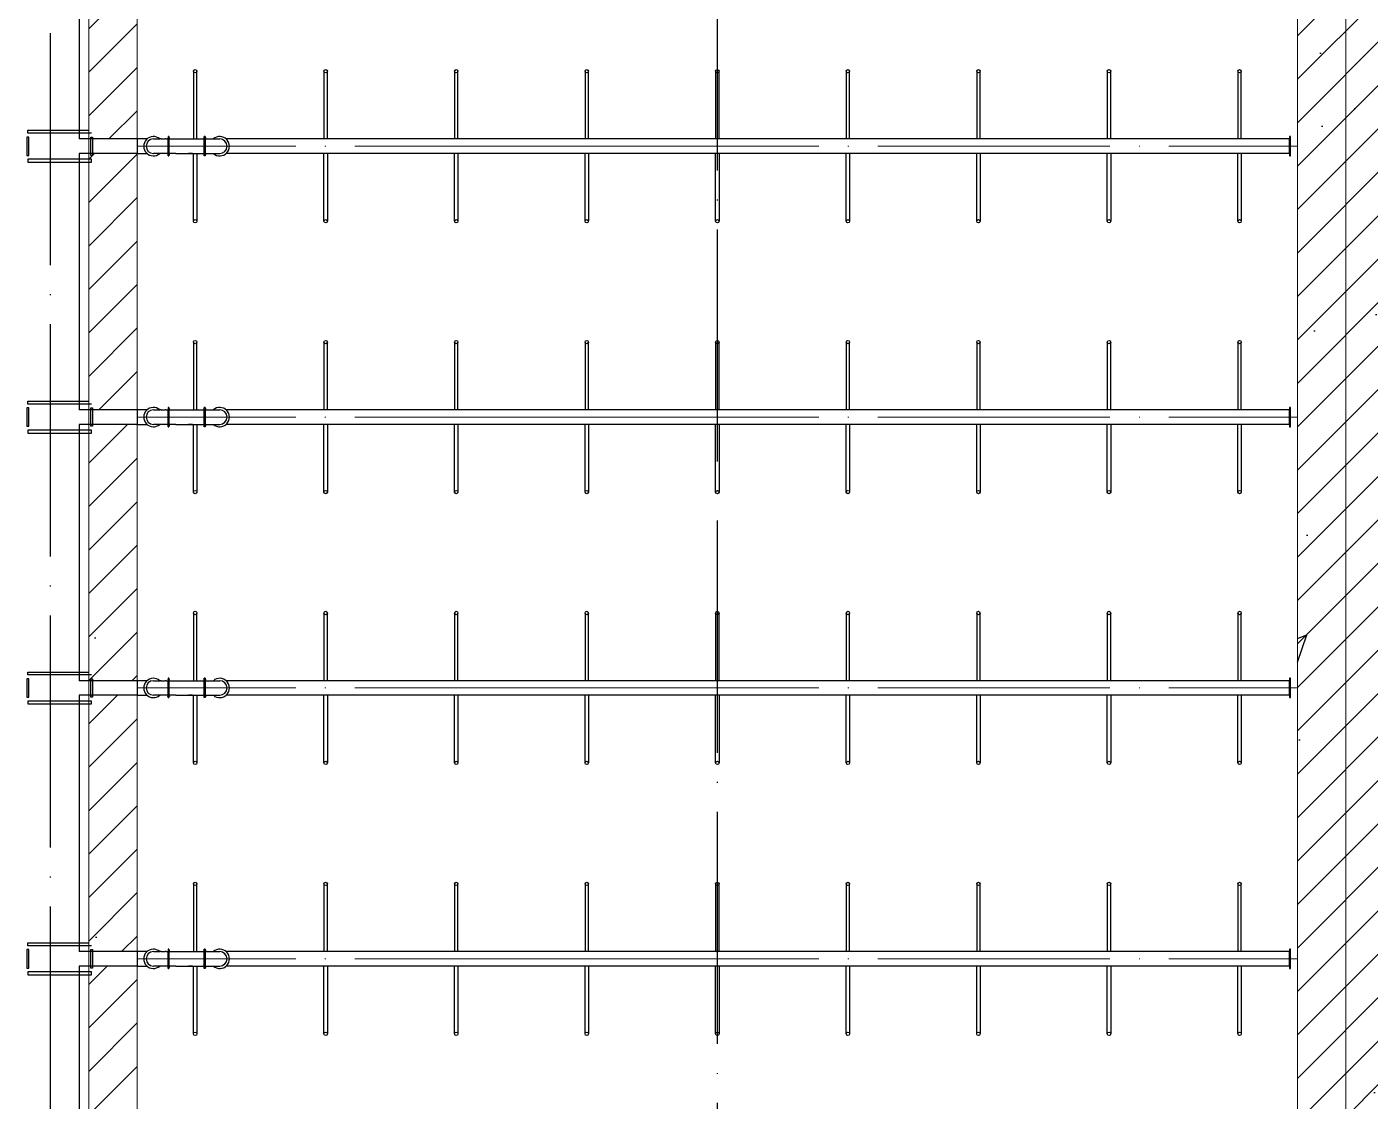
# Model space of a CAD drawing. Header units: millimetres. Extents: x 279 to 2876, y -494 to 1800.
# Drawn here: x 841.7 to 980.6, y 894.5 to 1005.5 of the extents above; entities that cross this region are included whole.
import ezdxf

# ---------------------------------------------------------------- set-up
doc = ezdxf.new("R2010")
doc.units = ezdxf.units.MM
doc.linetypes.add('ACAD_ISO04W100', pattern=[30, 24, -3, 0, -3])
doc.layers.add('图层1', color=1, linetype='Continuous', lineweight=25, plot=False)
doc.layers.add('图层2', color=5, linetype='Continuous', lineweight=25, plot=False)
doc.layers.add('图层3', color=2, linetype='Continuous')

msp = doc.modelspace()

# ---------------------------------------------------------------- hatches: boundary and pattern name
at = {"layer": '图层3'}
h = msp.add_hatch(dxfattribs=at)
h.set_pattern_fill('ANSI31', color=256, style=0)
h.paths.add_polyline_path([(911.64464, 840.16504), (865.14464, 840.16504), (865.14464, 835.16504), (911.64464, 835.16504)])
h.paths.add_polyline_path([(961.14464, 840.16504), (914.64464, 840.16504), (914.64464, 835.16504), (961.14464, 835.16504)])
h.paths.add_polyline_path([(861.14464, 840.16504), (853.14464, 840.16504), (853.14464, 850.16504), (853.14464, 852.41504), (848.14464, 852.41504), (848.14464, 845.16504), (848.14464, 840.16504), (848.14464, 835.16504), (861.14464, 835.16504)])
h.paths.add_polyline_path([(853.14464, 880.41504), (848.14464, 880.41504), (848.14464, 853.91504), (853.14464, 853.91504)])
h.paths.add_polyline_path([(853.14464, 1085.16504), (853.14464, 1090.16504), (866.84016, 1090.16504), (871.84253, 1095.16504), (848.14464, 1095.16504), (848.14464, 1077.91504), (853.14464, 1077.91504), (853.14464, 1080.16504)])
h.paths.add_polyline_path([(882.72442, 1095.16504), (871.84253, 1095.16504), (866.84016, 1090.16504), (877.72204, 1090.16504)])
h.paths.add_polyline_path([(911.64464, 1095.16504), (882.72442, 1095.16504), (877.72204, 1090.16504), (911.64464, 1090.16504)])
h.paths.add_polyline_path([(853.14464, 1076.41504), (848.14464, 1076.41504), (848.14464, 1049.91504), (853.14464, 1049.91504)])
h.paths.add_polyline_path([(853.14464, 1048.41504), (848.14464, 1048.41504), (848.14464, 1021.91504), (853.14464, 1021.91504)])
h.paths.add_polyline_path([(853.14464, 1020.41504), (848.14464, 1020.41504), (848.14464, 993.91504), (853.14464, 993.91504)])
h.paths.add_polyline_path([(853.14464, 992.41504), (848.14464, 992.41504), (848.14464, 965.91504), (853.14464, 965.91504)])
h.paths.add_polyline_path([(853.14464, 964.41504), (848.14464, 964.41504), (848.14464, 937.91504), (853.14464, 937.91504)])
h.paths.add_polyline_path([(853.14464, 936.41504), (848.14464, 936.41504), (848.14464, 909.91504), (853.14464, 909.91504)])
h.paths.add_polyline_path([(853.14464, 908.41504), (848.14464, 908.41504), (848.14464, 881.91504), (853.14464, 881.91504)])
h.paths.add_polyline_path([(978.14464, 1085.16504), (978.14464, 1090.16504), (978.14464, 1095.16504), (914.64464, 1095.16504), (914.64464, 1090.16504), (973.14464, 1090.16504), (973.14464, 1080.16504), (973.14464, 840.16504), (965.14464, 840.16504), (965.14464, 835.16504), (978.14464, 835.16504)])
h.paths.add_polyline_path([(1041.64464, 1095.16504), (978.14464, 1095.16504), (978.14464, 1090.16504), (978.14464, 1080.16504), (978.14464, 835.16504), (991.14464, 835.16504), (991.14464, 840.16504), (983.14464, 840.16504), (983.14464, 1080.16504), (983.14464, 1090.16504), (1041.64464, 1090.16504)])
h.paths.add_polyline_path([(1108.14464, 1095.16504), (1044.64464, 1095.16504), (1044.64464, 1090.16504), (1103.14464, 1090.16504), (1103.14464, 1085.16504), (1103.14464, 1080.16504), (1103.14464, 1077.91504), (1108.14464, 1077.91504)])
h.paths.add_polyline_path([(1108.14464, 1076.41504), (1103.14464, 1076.41504), (1103.14464, 1049.91504), (1108.14464, 1049.91504)])
h.paths.add_polyline_path([(1108.14464, 1048.41504), (1103.14464, 1048.41504), (1103.14464, 1021.91504), (1108.14464, 1021.91504)])
h.paths.add_polyline_path([(1108.14464, 1020.41504), (1103.14464, 1020.41504), (1103.14464, 993.91504), (1108.14464, 993.91504)])
h.paths.add_polyline_path([(1108.14464, 992.41504), (1103.14464, 992.41504), (1103.14464, 965.91504), (1108.14464, 965.91504)])
h.paths.add_polyline_path([(1108.14464, 964.41504), (1103.14464, 964.41504), (1103.14464, 937.91504), (1108.14464, 937.91504)])
h.paths.add_polyline_path([(1108.14464, 936.41504), (1103.14464, 936.41504), (1103.14464, 909.91504), (1108.14464, 909.91504)])
h.paths.add_polyline_path([(1108.14464, 908.41504), (1103.14464, 908.41504), (1103.14464, 881.91504), (1108.14464, 881.91504)])
h.paths.add_polyline_path([(1108.14464, 880.41504), (1103.14464, 880.41504), (1103.14464, 853.91504), (1108.14464, 853.91504)])
h.paths.add_polyline_path([(1108.14464, 850.16504), (1108.14464, 852.41504), (1103.14464, 852.41504), (1103.14464, 840.16504), (1095.14464, 840.16504), (1095.14464, 835.16504), (1108.14464, 835.16504), (1108.14464, 840.16504)])
h.paths.add_polyline_path([(1091.14464, 840.16504), (1044.64464, 840.16504), (1044.64464, 835.16504), (1091.14464, 835.16504)])
h.paths.add_polyline_path([(1041.64464, 840.16504), (995.14464, 840.16504), (995.14464, 835.16504), (1041.64464, 835.16504)])
h.paths.add_polyline_path([(1129.14472, 840.16504), (1121.14472, 840.16504), (1121.14472, 850.16504), (1121.14472, 852.41504), (1116.14472, 852.41504), (1116.14472, 845.16504), (1116.14472, 840.16504), (1116.14472, 835.16504), (1129.14472, 835.16504)])
h.paths.add_polyline_path([(1179.64472, 840.16504), (1133.14472, 840.16504), (1133.14472, 835.16504), (1179.64472, 835.16504)])
h.paths.add_polyline_path([(1229.14472, 840.16504), (1182.64472, 840.16504), (1182.64472, 835.16504), (1229.14472, 835.16504)])
h.paths.add_polyline_path([(1121.14472, 880.41504), (1116.14472, 880.41504), (1116.14472, 853.91504), (1121.14472, 853.91504)])
h.paths.add_polyline_path([(1121.14472, 908.41504), (1116.14472, 908.41504), (1116.14472, 881.91504), (1121.14472, 881.91504)])
h.paths.add_polyline_path([(1121.14472, 936.41504), (1116.14472, 936.41504), (1116.14472, 909.91504), (1121.14472, 909.91504)])
h.paths.add_polyline_path([(1121.14472, 964.41504), (1116.14472, 964.41504), (1116.14472, 937.91504), (1121.14472, 937.91504)])
h.paths.add_polyline_path([(1121.14472, 992.41504), (1116.14472, 992.41504), (1116.14472, 965.91504), (1121.14472, 965.91504)])
h.paths.add_polyline_path([(1121.14472, 1020.41504), (1116.14472, 1020.41504), (1116.14472, 993.91504), (1121.14472, 993.91504)])
h.paths.add_polyline_path([(1121.14472, 1048.41504), (1116.14472, 1048.41504), (1116.14472, 1021.91504), (1121.14472, 1021.91504)])
h.paths.add_polyline_path([(1121.14472, 1076.41504), (1116.14472, 1076.41504), (1116.14472, 1049.91504), (1121.14472, 1049.91504)])
h.paths.add_polyline_path([(1121.14472, 1090.16504), (1179.64472, 1090.16504), (1179.64472, 1095.16504), (1116.14472, 1095.16504), (1116.14472, 1077.91504), (1121.14472, 1077.91504), (1121.14472, 1080.16504), (1121.14472, 1085.16504)])
h.paths.add_polyline_path([(1246.14472, 1095.16504), (1182.64472, 1095.16504), (1182.64472, 1090.16504), (1241.14472, 1090.16504), (1241.14472, 1080.16504), (1241.14472, 840.16504), (1233.14472, 840.16504), (1233.14472, 835.16504), (1246.14472, 835.16504), (1246.14472, 1085.16504), (1246.14472, 1090.16504)])
h = msp.add_hatch(dxfattribs=at)
h.set_pattern_fill('AR-CONC', color=256, scale=0.25, style=0)
h.paths.add_polyline_path([(853.14464, 1076.41504), (848.14464, 1076.41504), (848.14464, 1049.91504), (853.14464, 1049.91504)])
h.paths.add_polyline_path([(853.14464, 1090.16504), (866.84016, 1090.16504), (871.84253, 1095.16504), (848.14464, 1095.16504), (848.14464, 1077.91504), (853.14464, 1077.91504), (853.14464, 1080.16504), (853.14464, 1085.16504)])
h.paths.add_polyline_path([(911.64464, 1095.16504), (882.72442, 1095.16504), (877.72204, 1090.16504), (911.64464, 1090.16504)])
h.paths.add_polyline_path([(882.72442, 1095.16504), (871.84253, 1095.16504), (866.84016, 1090.16504), (877.72204, 1090.16504)])
h.paths.add_polyline_path([(978.14464, 1095.16504), (914.64464, 1095.16504), (914.64464, 1090.16504), (973.14464, 1090.16504), (973.14464, 1080.16504), (973.14464, 840.16504), (965.14464, 840.16504), (965.14464, 835.16504), (978.14464, 835.16504), (978.14464, 1085.16504), (978.14464, 1090.16504)])
h.paths.add_polyline_path([(961.14464, 840.16504), (914.64464, 840.16504), (914.64464, 835.16504), (961.14464, 835.16504)])
h.paths.add_polyline_path([(911.64464, 840.16504), (865.14464, 840.16504), (865.14464, 835.16504), (911.64464, 835.16504)])
h.paths.add_polyline_path([(853.14464, 850.16504), (853.14464, 852.41504), (848.14464, 852.41504), (848.14464, 845.16504), (848.14464, 840.16504), (848.14464, 835.16504), (861.14464, 835.16504), (861.14464, 840.16504), (853.14464, 840.16504)])
h.paths.add_polyline_path([(853.14464, 880.41504), (848.14464, 880.41504), (848.14464, 853.91504), (853.14464, 853.91504)])
h.paths.add_polyline_path([(853.14464, 908.41504), (848.14464, 908.41504), (848.14464, 881.91504), (853.14464, 881.91504)])
h.paths.add_polyline_path([(853.14464, 936.41504), (848.14464, 936.41504), (848.14464, 909.91504), (853.14464, 909.91504)])
h.paths.add_polyline_path([(853.14464, 964.41504), (848.14464, 964.41504), (848.14464, 937.91504), (853.14464, 937.91504)])
h.paths.add_polyline_path([(853.14464, 992.41504), (848.14464, 992.41504), (848.14464, 965.91504), (853.14464, 965.91504)])
h.paths.add_polyline_path([(853.14464, 1020.41504), (848.14464, 1020.41504), (848.14464, 993.91504), (853.14464, 993.91504)])
h.paths.add_polyline_path([(853.14464, 1048.41504), (848.14464, 1048.41504), (848.14464, 1021.91504), (853.14464, 1021.91504)])
h.paths.add_polyline_path([(983.14464, 1080.16504), (983.14464, 1090.16504), (1041.64464, 1090.16504), (1041.64464, 1095.16504), (978.14464, 1095.16504), (978.14464, 1090.16504), (978.14464, 1080.16504), (978.14464, 835.16504), (991.14464, 835.16504), (991.14464, 840.16504), (983.14464, 840.16504)])
h.paths.add_polyline_path([(1108.14464, 1095.16504), (1044.64464, 1095.16504), (1044.64464, 1090.16504), (1103.14464, 1090.16504), (1103.14464, 1085.16504), (1103.14464, 1080.16504), (1103.14464, 1077.91504), (1108.14464, 1077.91504)])
h.paths.add_polyline_path([(1108.14464, 1076.41504), (1103.14464, 1076.41504), (1103.14464, 1049.91504), (1108.14464, 1049.91504)])
h.paths.add_polyline_path([(1108.14464, 1048.41504), (1103.14464, 1048.41504), (1103.14464, 1021.91504), (1108.14464, 1021.91504)])
h.paths.add_polyline_path([(1108.14464, 1020.41504), (1103.14464, 1020.41504), (1103.14464, 993.91504), (1108.14464, 993.91504)])
h.paths.add_polyline_path([(1121.14472, 1020.41504), (1116.14472, 1020.41504), (1116.14472, 993.91504), (1121.14472, 993.91504)])
h.paths.add_polyline_path([(1121.14472, 1048.41504), (1116.14472, 1048.41504), (1116.14472, 1021.91504), (1121.14472, 1021.91504)])
h.paths.add_polyline_path([(1121.14472, 1076.41504), (1116.14472, 1076.41504), (1116.14472, 1049.91504), (1121.14472, 1049.91504)])
h.paths.add_polyline_path([(1121.14472, 1090.16504), (1179.64472, 1090.16504), (1179.64472, 1095.16504), (1116.14472, 1095.16504), (1116.14472, 1077.91504), (1121.14472, 1077.91504), (1121.14472, 1080.16504), (1121.14472, 1085.16504)])
h.paths.add_polyline_path([(1108.14464, 992.41504), (1103.14464, 992.41504), (1103.14464, 965.91504), (1108.14464, 965.91504)])
h.paths.add_polyline_path([(1121.14472, 992.41504), (1116.14472, 992.41504), (1116.14472, 965.91504), (1121.14472, 965.91504)])
h.paths.add_polyline_path([(1121.14472, 964.41504), (1116.14472, 964.41504), (1116.14472, 937.91504), (1121.14472, 937.91504)])
h.paths.add_polyline_path([(1108.14464, 964.41504), (1103.14464, 964.41504), (1103.14464, 937.91504), (1108.14464, 937.91504)])
h.paths.add_polyline_path([(1108.14464, 936.41504), (1103.14464, 936.41504), (1103.14464, 909.91504), (1108.14464, 909.91504)])
h.paths.add_polyline_path([(1121.14472, 936.41504), (1116.14472, 936.41504), (1116.14472, 909.91504), (1121.14472, 909.91504)])
h.paths.add_polyline_path([(1121.14472, 908.41504), (1116.14472, 908.41504), (1116.14472, 881.91504), (1121.14472, 881.91504)])
h.paths.add_polyline_path([(1108.14464, 908.41504), (1103.14464, 908.41504), (1103.14464, 881.91504), (1108.14464, 881.91504)])
h.paths.add_polyline_path([(1108.14464, 880.41504), (1103.14464, 880.41504), (1103.14464, 853.91504), (1108.14464, 853.91504)])
h.paths.add_polyline_path([(1121.14472, 880.41504), (1116.14472, 880.41504), (1116.14472, 853.91504), (1121.14472, 853.91504)])
h.paths.add_polyline_path([(1091.14464, 840.16504), (1044.64464, 840.16504), (1044.64464, 835.16504), (1091.14464, 835.16504)])
h.paths.add_polyline_path([(1108.14464, 840.16504), (1108.14464, 850.16504), (1108.14464, 852.41504), (1103.14464, 852.41504), (1103.14464, 840.16504), (1095.14464, 840.16504), (1095.14464, 835.16504), (1108.14464, 835.16504)])
h.paths.add_polyline_path([(1129.14472, 840.16504), (1121.14472, 840.16504), (1121.14472, 850.16504), (1121.14472, 852.41504), (1116.14472, 852.41504), (1116.14472, 845.16504), (1116.14472, 840.16504), (1116.14472, 835.16504), (1129.14472, 835.16504)])
h.paths.add_polyline_path([(1179.64472, 840.16504), (1133.14472, 840.16504), (1133.14472, 835.16504), (1179.64472, 835.16504)])
h.paths.add_polyline_path([(1041.64464, 840.16504), (995.14464, 840.16504), (995.14464, 835.16504), (1041.64464, 835.16504)])
h.paths.add_polyline_path([(1229.14472, 840.16504), (1182.64472, 840.16504), (1182.64472, 835.16504), (1229.14472, 835.16504)])
h.paths.add_polyline_path([(1246.14472, 1085.16504), (1246.14472, 1090.16504), (1246.14472, 1095.16504), (1182.64472, 1095.16504), (1182.64472, 1090.16504), (1241.14472, 1090.16504), (1241.14472, 1080.16504), (1241.14472, 840.16504), (1233.14472, 840.16504), (1233.14472, 835.16504), (1246.14472, 835.16504)])

# ---------------------------------------------------------------- linework, layer by layer
at = {"linetype": 'ACAD_ISO04W100'}
for p, q in [((844.1446, 1095.16504), (844.1446, 822.16504)), ((844.1446, 1095.16504), (844.1446, 822.16504)), ((913.14464, 840.16504), (913.14464, 1090.16504))]:
    msp.add_line(p, q, dxfattribs=at)
at = {"lineweight": 0}
for p, q in [((848.14464, 845.16504), (848.14464, 1095.16504)), ((848.14464, 845.16504), (848.14464, 1095.16504)), ((978.14464, 835.16504), (978.14464, 1085.16504)), ((978.14464, 835.16504), (978.14464, 1085.16504)), ((853.14464, 840.16504), (853.14464, 1080.16504)), ((973.14464, 1080.16504), (973.14464, 840.16504))]:
    msp.add_line(p, q, dxfattribs=at)
at = {"linetype": 'ACAD_ISO04W100', "lineweight": 0}
for p, q in [((899.64464, 993.16504), (853.14464, 993.16504)), ((899.64464, 993.16504), (973.14464, 993.16504)), ((899.64464, 965.16504), (853.14464, 965.16504)), ((899.64464, 965.16504), (973.14464, 965.16504)), ((899.64464, 937.16504), (853.14464, 937.16504)), ((899.64464, 937.16504), (973.14464, 937.16504)), ((899.64464, 909.16504), (853.14464, 909.16504)), ((899.64464, 909.16504), (973.14464, 909.16504))]:
    msp.add_line(p, q, dxfattribs=at)
at = {"layer": '图层1'}
for p, q in [((853.14464, 993.91504), (853.14464, 992.41504)), ((854.14464, 993.91504), (853.14464, 993.91504)), ((854.17303, 993.91504), (854.14464, 993.91504)), ((854.83446, 993.91504), (855.54464, 993.91504)), ((855.64464, 993.91504), (855.54464, 993.91504)), ((855.64464, 993.91504), (856.04464, 993.91504)), ((856.14464, 993.91504), (856.04464, 993.91504)), ((856.14464, 993.91504), (856.74464, 993.91504)), ((856.33953, 994.03504), (856.31953, 994.03504)), ((856.31953, 994.03504), (856.31953, 994.01504)), ((856.31953, 994.01504), (856.33953, 994.01504)), ((856.43953, 994.16504), (856.33953, 994.16504)), ((856.33953, 994.16504), (856.33953, 993.91504)), ((856.33953, 994.16504), (856.33953, 992.16364)), ((856.43953, 994.16504), (856.33953, 994.16504)), ((856.33953, 992.41504), (856.33953, 993.91504)), ((856.43953, 993.91504), (856.43953, 994.16504)), ((856.43953, 994.16504), (856.43953, 992.16364)), ((856.45453, 994.03504), (856.43953, 994.03504)), ((856.43953, 994.01504), (856.45453, 994.01504)), ((856.43953, 994.01504), (856.43953, 993.91504)), ((856.43953, 992.16504), (856.43953, 993.91504)), ((856.46453, 994.05504), (856.45453, 994.05504)), ((856.45453, 994.05504), (856.45453, 994.03504)), ((856.45453, 994.01504), (856.45453, 994.03504)), ((856.45453, 993.99504), (856.45453, 994.01504)), ((856.46453, 993.99504), (856.45453, 993.99504)), ((856.46453, 994.03504), (856.46453, 994.05504)), ((856.48953, 994.03504), (856.46453, 994.03504)), ((856.46453, 994.03504), (856.46453, 994.01504)), ((856.46453, 994.01504), (856.48953, 994.01504)), ((856.46453, 994.01504), (856.46453, 993.99504)), ((856.48953, 994.01504), (856.48953, 994.03504)), ((856.74464, 993.91504), (857.14464, 993.91504)), ((857.14464, 993.91504), (861.69188, 993.91504)), ((860.08497, 994.03504), (860.06497, 994.03504)), ((860.06497, 994.03504), (860.06497, 994.01504)), ((860.06497, 994.01504), (860.08497, 994.01504)), ((860.08497, 994.01504), (860.08497, 994.16504)), ((860.08497, 994.16504), (860.18497, 994.16504)), ((860.08497, 994.16504), (860.08497, 992.16364)), ((860.18497, 994.16504), (860.08497, 994.16504)), ((860.08497, 993.91504), (860.08497, 994.01504)), ((860.08497, 992.16504), (860.08497, 993.91504)), ((860.18497, 994.16504), (860.18497, 992.45633)), ((860.18497, 994.16504), (860.18497, 992.16364)), ((860.19997, 994.03504), (860.18497, 994.03504)), ((860.18497, 994.01504), (860.19997, 994.01504)), ((860.18497, 994.01504), (860.18497, 993.91504)), ((860.20997, 994.05504), (860.19997, 994.05504)), ((860.19997, 994.05504), (860.19997, 994.03504)), ((860.19997, 994.01504), (860.19997, 994.03504)), ((860.19997, 993.99504), (860.19997, 994.01504)), ((860.20997, 993.99504), (860.19997, 993.99504)), ((860.20997, 994.03504), (860.20997, 994.05504)), ((860.23497, 994.03504), (860.20997, 994.03504)), ((860.20997, 994.03504), (860.20997, 994.01504)), ((860.20997, 994.01504), (860.23497, 994.01504)), ((860.20997, 994.01504), (860.20997, 993.99504)), ((860.23497, 994.01504), (860.23497, 994.03504)), ((853.14464, 992.41504), (854.14464, 992.41504)), ((854.14464, 992.41504), (854.17303, 992.41504)), ((855.54464, 992.41504), (854.84464, 992.41504)), ((855.64464, 992.41504), (855.54464, 992.41504)), ((856.04464, 992.41504), (855.64464, 992.41504)), ((856.14464, 992.41504), (856.04464, 992.41504)), ((856.74464, 992.41504), (856.14464, 992.41504)), ((856.31953, 992.29364), (856.31953, 992.31364)), ((856.31953, 992.31364), (856.33953, 992.31364)), ((856.33953, 992.29364), (856.31953, 992.29364)), ((856.33953, 992.41504), (856.33953, 992.16504)), ((856.33953, 992.16504), (856.33953, 992.41504)), ((856.33953, 992.16504), (856.43953, 992.16504)), ((856.43953, 992.16504), (856.33953, 992.16504)), ((856.43953, 992.16364), (856.33953, 992.16364)), ((856.43953, 992.41504), (856.43953, 992.16504)), ((856.43953, 992.31364), (856.45453, 992.31364)), ((856.45453, 992.29364), (856.43953, 992.29364)), ((856.46453, 992.33364), (856.45453, 992.33364)), ((856.45453, 992.33364), (856.45453, 992.31364)), ((856.45453, 992.31364), (856.45453, 992.29364)), ((856.45453, 992.27364), (856.45453, 992.29364)), ((856.46453, 992.27364), (856.45453, 992.27364)), ((856.46453, 992.31364), (856.46453, 992.33364)), ((856.46453, 992.31364), (856.48953, 992.31364)), ((856.46453, 992.29364), (856.46453, 992.31364)), ((856.48953, 992.29364), (856.46453, 992.29364)), ((856.46453, 992.29364), (856.46453, 992.27364)), ((856.48953, 992.31364), (856.48953, 992.29364)), ((857.14464, 992.41504), (856.74464, 992.41504)), ((857.14464, 992.41504), (861.69188, 992.41504)), ((860.06497, 992.29364), (860.06497, 992.31364)), ((860.06497, 992.31364), (860.08497, 992.31364)), ((860.08497, 992.29364), (860.06497, 992.29364)), ((860.18497, 992.16504), (860.08497, 992.16504)), ((860.18497, 992.16364), (860.08497, 992.16364)), ((860.18497, 992.45633), (860.18497, 992.41504)), ((860.18497, 992.41504), (860.18497, 992.16504)), ((860.18497, 992.31364), (860.19997, 992.31364)), ((860.19997, 992.29364), (860.18497, 992.29364)), ((860.20997, 992.33364), (860.19997, 992.33364)), ((860.19997, 992.33364), (860.19997, 992.31364)), ((860.19997, 992.31364), (860.19997, 992.29364)), ((860.19997, 992.27364), (860.19997, 992.29364)), ((860.20997, 992.27364), (860.19997, 992.27364)), ((860.20997, 992.31364), (860.20997, 992.33364)), ((860.20997, 992.31364), (860.23497, 992.31364)), ((860.20997, 992.29364), (860.20997, 992.31364)), ((860.23497, 992.29364), (860.20997, 992.29364)), ((860.20997, 992.29364), (860.20997, 992.27364)), ((860.23497, 992.31364), (860.23497, 992.29364)), ((853.14464, 965.91504), (853.14464, 964.41504)), ((854.14464, 965.91504), (853.14464, 965.91504)), ((854.17303, 965.91504), (854.14464, 965.91504)), ((854.83446, 965.91504), (855.54464, 965.91504)), ((855.64464, 965.91504), (855.54464, 965.91504)), ((855.64464, 965.91504), (856.04464, 965.91504)), ((856.14464, 965.91504), (856.04464, 965.91504)), ((856.14464, 965.91504), (856.74464, 965.91504)), ((856.33953, 966.03504), (856.31953, 966.03504)), ((856.31953, 966.03504), (856.31953, 966.01504)), ((856.31953, 966.01504), (856.33953, 966.01504)), ((856.43953, 966.16504), (856.33953, 966.16504)), ((856.33953, 966.16504), (856.33953, 965.91504)), ((856.33953, 966.16504), (856.33953, 964.16364)), ((856.43953, 966.16504), (856.33953, 966.16504)), ((856.33953, 964.41504), (856.33953, 965.91504)), ((856.43953, 965.91504), (856.43953, 966.16504)), ((856.43953, 966.16504), (856.43953, 964.16364)), ((856.45453, 966.03504), (856.43953, 966.03504)), ((856.43953, 966.01504), (856.45453, 966.01504)), ((856.43953, 966.01504), (856.43953, 965.91504)), ((856.43953, 964.16504), (856.43953, 965.91504)), ((856.46453, 966.05504), (856.45453, 966.05504)), ((856.45453, 966.05504), (856.45453, 966.03504)), ((856.45453, 966.01504), (856.45453, 966.03504)), ((856.45453, 965.99504), (856.45453, 966.01504)), ((856.46453, 965.99504), (856.45453, 965.99504)), ((856.46453, 966.03504), (856.46453, 966.05504)), ((856.48953, 966.03504), (856.46453, 966.03504)), ((856.46453, 966.03504), (856.46453, 966.01504)), ((856.46453, 966.01504), (856.48953, 966.01504)), ((856.46453, 966.01504), (856.46453, 965.99504)), ((856.48953, 966.01504), (856.48953, 966.03504)), ((856.74464, 965.91504), (857.14464, 965.91504)), ((857.14464, 965.91504), (861.69188, 965.91504)), ((860.08497, 966.03504), (860.06497, 966.03504)), ((860.06497, 966.03504), (860.06497, 966.01504)), ((860.06497, 966.01504), (860.08497, 966.01504)), ((860.08497, 966.01504), (860.08497, 966.16504)), ((860.08497, 966.16504), (860.18497, 966.16504)), ((860.08497, 966.16504), (860.08497, 964.16364)), ((860.18497, 966.16504), (860.08497, 966.16504)), ((860.08497, 965.91504), (860.08497, 966.01504)), ((860.08497, 964.16504), (860.08497, 965.91504)), ((860.18497, 966.16504), (860.18497, 964.45633)), ((860.18497, 966.16504), (860.18497, 964.16364)), ((860.19997, 966.03504), (860.18497, 966.03504)), ((860.18497, 966.01504), (860.19997, 966.01504)), ((860.18497, 966.01504), (860.18497, 965.91504)), ((860.20997, 966.05504), (860.19997, 966.05504)), ((860.19997, 966.05504), (860.19997, 966.03504)), ((860.19997, 966.01504), (860.19997, 966.03504)), ((860.19997, 965.99504), (860.19997, 966.01504)), ((860.20997, 965.99504), (860.19997, 965.99504)), ((860.20997, 966.03504), (860.20997, 966.05504)), ((860.23497, 966.03504), (860.20997, 966.03504)), ((860.20997, 966.03504), (860.20997, 966.01504)), ((860.20997, 966.01504), (860.23497, 966.01504)), ((860.20997, 966.01504), (860.20997, 965.99504)), ((860.23497, 966.01504), (860.23497, 966.03504)), ((853.14464, 964.41504), (854.14464, 964.41504)), ((854.14464, 964.41504), (854.17303, 964.41504)), ((855.54464, 964.41504), (854.84464, 964.41504)), ((855.64464, 964.41504), (855.54464, 964.41504)), ((856.04464, 964.41504), (855.64464, 964.41504)), ((856.14464, 964.41504), (856.04464, 964.41504)), ((856.74464, 964.41504), (856.14464, 964.41504)), ((856.31953, 964.29364), (856.31953, 964.31364)), ((856.31953, 964.31364), (856.33953, 964.31364)), ((856.33953, 964.29364), (856.31953, 964.29364)), ((856.33953, 964.41504), (856.33953, 964.16504)), ((856.33953, 964.16504), (856.33953, 964.41504)), ((856.33953, 964.16504), (856.43953, 964.16504)), ((856.43953, 964.16504), (856.33953, 964.16504)), ((856.43953, 964.16364), (856.33953, 964.16364)), ((856.43953, 964.41504), (856.43953, 964.16504)), ((856.43953, 964.31364), (856.45453, 964.31364)), ((856.45453, 964.29364), (856.43953, 964.29364)), ((856.46453, 964.33364), (856.45453, 964.33364)), ((856.45453, 964.33364), (856.45453, 964.31364)), ((856.45453, 964.31364), (856.45453, 964.29364)), ((856.45453, 964.27364), (856.45453, 964.29364)), ((856.46453, 964.27364), (856.45453, 964.27364)), ((856.46453, 964.31364), (856.46453, 964.33364)), ((856.46453, 964.31364), (856.48953, 964.31364)), ((856.46453, 964.29364), (856.46453, 964.31364)), ((856.48953, 964.29364), (856.46453, 964.29364)), ((856.46453, 964.29364), (856.46453, 964.27364)), ((856.48953, 964.31364), (856.48953, 964.29364)), ((857.14464, 964.41504), (856.74464, 964.41504)), ((857.14464, 964.41504), (861.69188, 964.41504)), ((860.06497, 964.29364), (860.06497, 964.31364)), ((860.06497, 964.31364), (860.08497, 964.31364)), ((860.08497, 964.29364), (860.06497, 964.29364)), ((860.18497, 964.16504), (860.08497, 964.16504)), ((860.18497, 964.16364), (860.08497, 964.16364)), ((860.18497, 964.45633), (860.18497, 964.41504)), ((860.18497, 964.41504), (860.18497, 964.16504)), ((860.18497, 964.31364), (860.19997, 964.31364)), ((860.19997, 964.29364), (860.18497, 964.29364)), ((860.20997, 964.33364), (860.19997, 964.33364)), ((860.19997, 964.33364), (860.19997, 964.31364)), ((860.19997, 964.31364), (860.19997, 964.29364)), ((860.19997, 964.27364), (860.19997, 964.29364)), ((860.20997, 964.27364), (860.19997, 964.27364)), ((860.20997, 964.31364), (860.20997, 964.33364)), ((860.20997, 964.31364), (860.23497, 964.31364)), ((860.20997, 964.29364), (860.20997, 964.31364)), ((860.23497, 964.29364), (860.20997, 964.29364)), ((860.20997, 964.29364), (860.20997, 964.27364)), ((860.23497, 964.31364), (860.23497, 964.29364)), ((853.14464, 937.91504), (853.14464, 936.41504)), ((854.14464, 937.91504), (853.14464, 937.91504)), ((854.17303, 937.91504), (854.14464, 937.91504)), ((854.83446, 937.91504), (855.54464, 937.91504)), ((855.64464, 937.91504), (855.54464, 937.91504)), ((855.64464, 937.91504), (856.04464, 937.91504)), ((856.14464, 937.91504), (856.04464, 937.91504)), ((856.14464, 937.91504), (856.74464, 937.91504)), ((856.33953, 938.03504), (856.31953, 938.03504)), ((856.31953, 938.03504), (856.31953, 938.01504)), ((856.31953, 938.01504), (856.33953, 938.01504)), ((856.43953, 938.16504), (856.33953, 938.16504)), ((856.33953, 938.16504), (856.33953, 937.91504)), ((856.33953, 938.16504), (856.33953, 936.16364)), ((856.43953, 938.16504), (856.33953, 938.16504)), ((856.33953, 936.41504), (856.33953, 937.91504)), ((856.43953, 937.91504), (856.43953, 938.16504)), ((856.43953, 938.16504), (856.43953, 936.16364)), ((856.45453, 938.03504), (856.43953, 938.03504)), ((856.43953, 938.01504), (856.45453, 938.01504)), ((856.43953, 938.01504), (856.43953, 937.91504)), ((856.43953, 936.16504), (856.43953, 937.91504)), ((856.46453, 938.05504), (856.45453, 938.05504)), ((856.45453, 938.05504), (856.45453, 938.03504)), ((856.45453, 938.01504), (856.45453, 938.03504)), ((856.45453, 937.99504), (856.45453, 938.01504)), ((856.46453, 937.99504), (856.45453, 937.99504)), ((856.46453, 938.03504), (856.46453, 938.05504)), ((856.48953, 938.03504), (856.46453, 938.03504)), ((856.46453, 938.03504), (856.46453, 938.01504)), ((856.46453, 938.01504), (856.48953, 938.01504)), ((856.46453, 938.01504), (856.46453, 937.99504)), ((856.48953, 938.01504), (856.48953, 938.03504)), ((856.74464, 937.91504), (857.14464, 937.91504)), ((857.14464, 937.91504), (861.69188, 937.91504)), ((860.08497, 938.03504), (860.06497, 938.03504)), ((860.06497, 938.03504), (860.06497, 938.01504)), ((860.06497, 938.01504), (860.08497, 938.01504)), ((860.08497, 938.01504), (860.08497, 938.16504)), ((860.08497, 938.16504), (860.18497, 938.16504)), ((860.08497, 938.16504), (860.08497, 936.16364)), ((860.18497, 938.16504), (860.08497, 938.16504)), ((860.08497, 937.91504), (860.08497, 938.01504)), ((860.08497, 936.16504), (860.08497, 937.91504)), ((860.18497, 938.16504), (860.18497, 936.45633)), ((860.18497, 938.16504), (860.18497, 936.16364)), ((860.19997, 938.03504), (860.18497, 938.03504)), ((860.18497, 938.01504), (860.19997, 938.01504)), ((860.18497, 938.01504), (860.18497, 937.91504)), ((860.20997, 938.05504), (860.19997, 938.05504)), ((860.19997, 938.05504), (860.19997, 938.03504)), ((860.19997, 938.01504), (860.19997, 938.03504)), ((860.19997, 937.99504), (860.19997, 938.01504)), ((860.20997, 937.99504), (860.19997, 937.99504)), ((860.20997, 938.03504), (860.20997, 938.05504)), ((860.23497, 938.03504), (860.20997, 938.03504)), ((860.20997, 938.03504), (860.20997, 938.01504)), ((860.20997, 938.01504), (860.23497, 938.01504)), ((860.20997, 938.01504), (860.20997, 937.99504)), ((860.23497, 938.01504), (860.23497, 938.03504)), ((853.14464, 936.41504), (854.14464, 936.41504)), ((854.14464, 936.41504), (854.17303, 936.41504)), ((855.54464, 936.41504), (854.84464, 936.41504)), ((855.64464, 936.41504), (855.54464, 936.41504)), ((856.04464, 936.41504), (855.64464, 936.41504)), ((856.14464, 936.41504), (856.04464, 936.41504)), ((856.74464, 936.41504), (856.14464, 936.41504)), ((856.31953, 936.29364), (856.31953, 936.31364)), ((856.31953, 936.31364), (856.33953, 936.31364)), ((856.33953, 936.29364), (856.31953, 936.29364)), ((856.33953, 936.41504), (856.33953, 936.16504)), ((856.33953, 936.16504), (856.33953, 936.41504)), ((856.43953, 936.41504), (856.43953, 936.16504)), ((856.43953, 936.31364), (856.45453, 936.31364)), ((856.45453, 936.29364), (856.43953, 936.29364)), ((856.46453, 936.33364), (856.45453, 936.33364)), ((856.45453, 936.33364), (856.45453, 936.31364)), ((856.45453, 936.31364), (856.45453, 936.29364)), ((856.45453, 936.27364), (856.45453, 936.29364)), ((856.46453, 936.27364), (856.45453, 936.27364)), ((856.46453, 936.31364), (856.46453, 936.33364)), ((856.46453, 936.31364), (856.48953, 936.31364)), ((856.46453, 936.29364), (856.46453, 936.31364)), ((856.48953, 936.29364), (856.46453, 936.29364)), ((856.46453, 936.29364), (856.46453, 936.27364)), ((856.48953, 936.31364), (856.48953, 936.29364)), ((857.14464, 936.41504), (856.74464, 936.41504)), ((857.14464, 936.41504), (861.69188, 936.41504)), ((860.06497, 936.29364), (860.06497, 936.31364)), ((860.06497, 936.31364), (860.08497, 936.31364)), ((860.08497, 936.29364), (860.06497, 936.29364)), ((860.18497, 936.45633), (860.18497, 936.41504)), ((860.18497, 936.41504), (860.18497, 936.16504)), ((860.18497, 936.31364), (860.19997, 936.31364)), ((860.19997, 936.29364), (860.18497, 936.29364)), ((860.20997, 936.33364), (860.19997, 936.33364)), ((860.19997, 936.33364), (860.19997, 936.31364)), ((860.19997, 936.31364), (860.19997, 936.29364)), ((860.19997, 936.27364), (860.19997, 936.29364)), ((860.20997, 936.27364), (860.19997, 936.27364)), ((860.20997, 936.31364), (860.20997, 936.33364)), ((860.20997, 936.31364), (860.23497, 936.31364)), ((860.20997, 936.29364), (860.20997, 936.31364)), ((860.23497, 936.29364), (860.20997, 936.29364)), ((860.20997, 936.29364), (860.20997, 936.27364)), ((860.23497, 936.31364), (860.23497, 936.29364)), ((856.33953, 936.16504), (856.43953, 936.16504)), ((856.43953, 936.16504), (856.33953, 936.16504)), ((856.43953, 936.16364), (856.33953, 936.16364)), ((860.18497, 936.16504), (860.08497, 936.16504)), ((860.18497, 936.16364), (860.08497, 936.16364)), ((853.14464, 909.91504), (853.14464, 908.41504)), ((854.14464, 909.91504), (853.14464, 909.91504)), ((854.17303, 909.91504), (854.14464, 909.91504)), ((854.83446, 909.91504), (855.54464, 909.91504)), ((855.64464, 909.91504), (855.54464, 909.91504)), ((855.64464, 909.91504), (856.04464, 909.91504)), ((856.14464, 909.91504), (856.04464, 909.91504)), ((856.14464, 909.91504), (856.74464, 909.91504)), ((856.33953, 910.03504), (856.31953, 910.03504)), ((856.31953, 910.03504), (856.31953, 910.01504)), ((856.31953, 910.01504), (856.33953, 910.01504)), ((856.43953, 910.16504), (856.33953, 910.16504)), ((856.33953, 910.16504), (856.33953, 909.91504)), ((856.33953, 910.16504), (856.33953, 908.16364)), ((856.43953, 910.16504), (856.33953, 910.16504)), ((856.33953, 908.41504), (856.33953, 909.91504)), ((856.43953, 909.91504), (856.43953, 910.16504)), ((856.43953, 910.16504), (856.43953, 908.16364)), ((856.45453, 910.03504), (856.43953, 910.03504)), ((856.43953, 910.01504), (856.45453, 910.01504)), ((856.43953, 910.01504), (856.43953, 909.91504)), ((856.43953, 908.16504), (856.43953, 909.91504)), ((856.46453, 910.05504), (856.45453, 910.05504)), ((856.45453, 910.05504), (856.45453, 910.03504)), ((856.45453, 910.01504), (856.45453, 910.03504)), ((856.45453, 909.99504), (856.45453, 910.01504)), ((856.46453, 909.99504), (856.45453, 909.99504)), ((856.46453, 910.03504), (856.46453, 910.05504)), ((856.48953, 910.03504), (856.46453, 910.03504)), ((856.46453, 910.03504), (856.46453, 910.01504)), ((856.46453, 910.01504), (856.48953, 910.01504)), ((856.46453, 910.01504), (856.46453, 909.99504)), ((856.48953, 910.01504), (856.48953, 910.03504)), ((856.74464, 909.91504), (857.14464, 909.91504)), ((857.14464, 909.91504), (861.69188, 909.91504)), ((860.08497, 910.03504), (860.06497, 910.03504)), ((860.06497, 910.03504), (860.06497, 910.01504)), ((860.06497, 910.01504), (860.08497, 910.01504)), ((860.08497, 910.01504), (860.08497, 910.16504)), ((860.08497, 910.16504), (860.18497, 910.16504)), ((860.08497, 910.16504), (860.08497, 908.16364)), ((860.18497, 910.16504), (860.08497, 910.16504)), ((860.08497, 909.91504), (860.08497, 910.01504)), ((860.08497, 908.16504), (860.08497, 909.91504)), ((860.18497, 910.16504), (860.18497, 908.45633)), ((860.18497, 910.16504), (860.18497, 908.16364)), ((860.19997, 910.03504), (860.18497, 910.03504)), ((860.18497, 910.01504), (860.19997, 910.01504)), ((860.18497, 910.01504), (860.18497, 909.91504)), ((860.20997, 910.05504), (860.19997, 910.05504)), ((860.19997, 910.05504), (860.19997, 910.03504)), ((860.19997, 910.01504), (860.19997, 910.03504)), ((860.19997, 909.99504), (860.19997, 910.01504)), ((860.20997, 909.99504), (860.19997, 909.99504)), ((860.20997, 910.03504), (860.20997, 910.05504)), ((860.23497, 910.03504), (860.20997, 910.03504)), ((860.20997, 910.03504), (860.20997, 910.01504)), ((860.20997, 910.01504), (860.23497, 910.01504)), ((860.20997, 910.01504), (860.20997, 909.99504)), ((860.23497, 910.01504), (860.23497, 910.03504)), ((853.14464, 908.41504), (854.14464, 908.41504)), ((854.14464, 908.41504), (854.17303, 908.41504)), ((855.54464, 908.41504), (854.84464, 908.41504)), ((855.64464, 908.41504), (855.54464, 908.41504)), ((856.04464, 908.41504), (855.64464, 908.41504)), ((856.14464, 908.41504), (856.04464, 908.41504)), ((856.74464, 908.41504), (856.14464, 908.41504)), ((856.33953, 908.41504), (856.33953, 908.16504)), ((856.33953, 908.16504), (856.33953, 908.41504)), ((856.43953, 908.41504), (856.43953, 908.16504)), ((857.14464, 908.41504), (856.74464, 908.41504)), ((857.14464, 908.41504), (861.69188, 908.41504)), ((860.18497, 908.45633), (860.18497, 908.41504)), ((860.18497, 908.41504), (860.18497, 908.16504)), ((856.31953, 908.29364), (856.31953, 908.31364)), ((856.31953, 908.31364), (856.33953, 908.31364)), ((856.33953, 908.29364), (856.31953, 908.29364)), ((856.33953, 908.16504), (856.43953, 908.16504)), ((856.43953, 908.16504), (856.33953, 908.16504)), ((856.43953, 908.16364), (856.33953, 908.16364)), ((856.43953, 908.31364), (856.45453, 908.31364)), ((856.45453, 908.29364), (856.43953, 908.29364)), ((856.46453, 908.33364), (856.45453, 908.33364)), ((856.45453, 908.33364), (856.45453, 908.31364)), ((856.45453, 908.31364), (856.45453, 908.29364)), ((856.45453, 908.27364), (856.45453, 908.29364)), ((856.46453, 908.27364), (856.45453, 908.27364)), ((856.46453, 908.31364), (856.46453, 908.33364)), ((856.46453, 908.31364), (856.48953, 908.31364)), ((856.46453, 908.29364), (856.46453, 908.31364)), ((856.48953, 908.29364), (856.46453, 908.29364)), ((856.46453, 908.29364), (856.46453, 908.27364)), ((856.48953, 908.31364), (856.48953, 908.29364)), ((860.06497, 908.29364), (860.06497, 908.31364)), ((860.06497, 908.31364), (860.08497, 908.31364)), ((860.08497, 908.29364), (860.06497, 908.29364)), ((860.18497, 908.16504), (860.08497, 908.16504)), ((860.18497, 908.16364), (860.08497, 908.16364)), ((860.18497, 908.31364), (860.19997, 908.31364)), ((860.19997, 908.29364), (860.18497, 908.29364)), ((860.20997, 908.33364), (860.19997, 908.33364)), ((860.19997, 908.33364), (860.19997, 908.31364)), ((860.19997, 908.31364), (860.19997, 908.29364)), ((860.19997, 908.27364), (860.19997, 908.29364)), ((860.20997, 908.27364), (860.19997, 908.27364)), ((860.20997, 908.31364), (860.20997, 908.33364)), ((860.20997, 908.31364), (860.23497, 908.31364)), ((860.20997, 908.29364), (860.20997, 908.31364)), ((860.23497, 908.29364), (860.20997, 908.29364)), ((860.20997, 908.29364), (860.20997, 908.27364)), ((860.23497, 908.31364), (860.23497, 908.29364))]:
    msp.add_line(p, q, dxfattribs=at)
for centre, radius, start, end in [((854.83446, 993.16504), 1, 48.5903779, 311.4096221), ((854.83446, 993.16504), 0.75, 90, 270), ((861.69188, 993.16504), 1, 228.5903779, 131.4096221), ((861.69188, 993.16504), 0.75, 270, 90), ((854.83446, 965.16504), 1, 48.5903779, 311.4096221), ((854.83446, 965.16504), 0.75, 90, 270), ((861.69188, 965.16504), 1, 228.5903779, 131.4096221), ((861.69188, 965.16504), 0.75, 270, 90), ((854.83446, 937.16504), 1, 48.5903779, 311.4096221), ((854.83446, 937.16504), 0.75, 90, 270), ((861.69188, 937.16504), 1, 228.5903779, 131.4096221), ((861.69188, 937.16504), 0.75, 270, 90), ((854.83446, 909.16504), 1, 48.5903779, 311.4096221), ((854.83446, 909.16504), 0.75, 90, 270), ((861.69188, 909.16504), 1, 228.5903779, 131.4096221), ((861.69188, 909.16504), 0.75, 270, 90)]:
    msp.add_arc(centre, radius, start, end, dxfattribs=at)
at = {"layer": '图层2'}
for p, q in [((847.1446, 1020.41504), (847.1446, 993.91504)), ((847.1446, 1020.41504), (847.1446, 993.91504)), ((847.1446, 1020.41504), (847.1446, 993.91504)), ((847.1446, 1020.41504), (847.1446, 993.91504)), ((858.96964, 1000.91504), (858.96964, 993.91504)), ((859.31964, 993.91504), (859.31964, 1000.91504)), ((872.46964, 1000.91504), (872.46964, 993.91504)), ((872.81964, 993.91504), (872.81964, 1000.91504)), ((885.96964, 1000.91504), (885.96964, 993.91504)), ((886.31964, 993.91504), (886.31964, 1000.91504)), ((899.46964, 1000.91504), (899.46964, 993.91504)), ((899.81964, 993.91504), (899.81964, 1000.91504)), ((912.96964, 1000.91504), (912.96964, 993.91504)), ((913.31964, 993.91504), (913.31964, 1000.91504)), ((926.46964, 1000.91504), (926.46964, 993.91504)), ((926.81964, 993.91504), (926.81964, 1000.91504)), ((939.96964, 1000.91504), (939.96964, 993.91504)), ((940.31964, 993.91504), (940.31964, 1000.91504)), ((953.46964, 1000.91504), (953.46964, 993.91504)), ((953.81964, 993.91504), (953.81964, 1000.91504)), ((966.96964, 1000.91504), (966.96964, 993.91504)), ((967.31964, 993.91504), (967.31964, 1000.91504)), ((853.14464, 993.91504), (847.1446, 993.91504)), ((972.31964, 993.91504), (862.35332, 993.91504)), ((972.41964, 994.16504), (972.31964, 994.16504)), ((972.31964, 994.16504), (972.31964, 993.91504)), ((972.31964, 992.41504), (972.31964, 993.91504)), ((972.41964, 993.91504), (972.41964, 994.16504)), ((972.41964, 992.16504), (972.41964, 993.91504)), ((847.1446, 992.41504), (847.1446, 965.91504)), ((847.1446, 992.41504), (847.1446, 965.91504)), ((847.1446, 992.41504), (847.1446, 965.91504)), ((853.14464, 992.41504), (847.1446, 992.41504)), ((847.1446, 992.41504), (847.1446, 965.91504)), ((858.86964, 992.41504), (858.46964, 992.41504)), ((858.96964, 985.41504), (858.96964, 992.41504)), ((859.31964, 992.41504), (859.31964, 985.41504)), ((972.31964, 992.41504), (862.35332, 992.41504)), ((872.46964, 985.41504), (872.46964, 992.41504)), ((872.81964, 992.41504), (872.81964, 985.41504)), ((885.96964, 985.41504), (885.96964, 992.41504)), ((886.31964, 992.41504), (886.31964, 985.41504)), ((899.46964, 985.41504), (899.46964, 992.41504)), ((899.81964, 992.41504), (899.81964, 985.41504)), ((912.96964, 985.41504), (912.96964, 992.41504)), ((913.31964, 992.41504), (913.31964, 985.41504)), ((926.46964, 985.41504), (926.46964, 992.41504)), ((926.81964, 992.41504), (926.81964, 985.41504)), ((939.96964, 985.41504), (939.96964, 992.41504)), ((940.31964, 992.41504), (940.31964, 985.41504)), ((953.46964, 985.41504), (953.46964, 992.41504)), ((953.81964, 992.41504), (953.81964, 985.41504)), ((966.96964, 985.41504), (966.96964, 992.41504)), ((967.31964, 992.41504), (967.31964, 985.41504)), ((972.31964, 992.41504), (972.31964, 992.16504)), ((972.31964, 992.16504), (972.41964, 992.16504)), ((858.96964, 972.91504), (858.96964, 965.91504)), ((859.31964, 965.91504), (859.31964, 972.91504)), ((872.46964, 972.91504), (872.46964, 965.91504)), ((872.46964, 972.91504), (872.46964, 965.91504)), ((872.81964, 965.91504), (872.81964, 972.91504)), ((872.81964, 965.91504), (872.81964, 972.91504)), ((885.96964, 972.91504), (885.96964, 965.91504)), ((886.31964, 965.91504), (886.31964, 972.91504)), ((899.46964, 972.91504), (899.46964, 965.91504)), ((899.81964, 965.91504), (899.81964, 972.91504)), ((912.96964, 972.91504), (912.96964, 965.91504)), ((913.31964, 965.91504), (913.31964, 972.91504)), ((926.46964, 972.91504), (926.46964, 965.91504)), ((926.81964, 965.91504), (926.81964, 972.91504)), ((939.96964, 972.91504), (939.96964, 965.91504)), ((940.31964, 965.91504), (940.31964, 972.91504)), ((953.46964, 972.91504), (953.46964, 965.91504)), ((953.81964, 965.91504), (953.81964, 972.91504)), ((966.96964, 972.91504), (966.96964, 965.91504)), ((967.31964, 965.91504), (967.31964, 972.91504)), ((853.14464, 965.91504), (847.1446, 965.91504)), ((972.31964, 965.91504), (862.35332, 965.91504)), ((972.41964, 966.16504), (972.31964, 966.16504)), ((972.31964, 966.16504), (972.31964, 965.91504)), ((972.31964, 964.41504), (972.31964, 965.91504)), ((972.41964, 965.91504), (972.41964, 966.16504)), ((972.41964, 964.16504), (972.41964, 965.91504)), ((847.1446, 964.41504), (847.1446, 937.91504)), ((847.1446, 964.41504), (847.1446, 937.91504)), ((847.1446, 964.41504), (847.1446, 937.91504)), ((853.14464, 964.41504), (847.1446, 964.41504)), ((847.1446, 964.41504), (847.1446, 937.91504)), ((858.86964, 964.41504), (858.46964, 964.41504)), ((858.96964, 957.41504), (858.96964, 964.41504)), ((859.31964, 964.41504), (859.31964, 957.41504)), ((972.31964, 964.41504), (862.35332, 964.41504)), ((872.46964, 957.41504), (872.46964, 964.41504)), ((872.46964, 957.41504), (872.46964, 964.41504)), ((872.81964, 964.41504), (872.81964, 957.41504)), ((872.81964, 964.41504), (872.81964, 957.41504)), ((885.96964, 957.41504), (885.96964, 964.41504)), ((886.31964, 964.41504), (886.31964, 957.41504)), ((899.46964, 957.41504), (899.46964, 964.41504)), ((899.81964, 964.41504), (899.81964, 957.41504)), ((912.96964, 957.41504), (912.96964, 964.41504)), ((913.31964, 964.41504), (913.31964, 957.41504)), ((926.46964, 957.41504), (926.46964, 964.41504)), ((926.81964, 964.41504), (926.81964, 957.41504)), ((939.96964, 957.41504), (939.96964, 964.41504)), ((940.31964, 964.41504), (940.31964, 957.41504)), ((953.46964, 957.41504), (953.46964, 964.41504)), ((953.81964, 964.41504), (953.81964, 957.41504)), ((966.96964, 957.41504), (966.96964, 964.41504)), ((967.31964, 964.41504), (967.31964, 957.41504)), ((972.31964, 964.41504), (972.31964, 964.16504)), ((972.31964, 964.16504), (972.41964, 964.16504)), ((858.96964, 944.91504), (858.96964, 937.91504)), ((859.31964, 937.91504), (859.31964, 944.91504)), ((872.46964, 944.91504), (872.46964, 937.91504)), ((872.46964, 944.91504), (872.46964, 937.91504)), ((872.81964, 937.91504), (872.81964, 944.91504)), ((872.81964, 937.91504), (872.81964, 944.91504)), ((885.96964, 944.91504), (885.96964, 937.91504)), ((886.31964, 937.91504), (886.31964, 944.91504)), ((899.46964, 944.91504), (899.46964, 937.91504)), ((899.81964, 937.91504), (899.81964, 944.91504)), ((912.96964, 944.91504), (912.96964, 937.91504)), ((913.31964, 937.91504), (913.31964, 944.91504)), ((926.46964, 944.91504), (926.46964, 937.91504)), ((926.81964, 937.91504), (926.81964, 944.91504)), ((939.96964, 944.91504), (939.96964, 937.91504)), ((940.31964, 937.91504), (940.31964, 944.91504)), ((953.46964, 944.91504), (953.46964, 937.91504)), ((953.81964, 937.91504), (953.81964, 944.91504)), ((966.96964, 944.91504), (966.96964, 937.91504)), ((967.31964, 937.91504), (967.31964, 944.91504)), ((853.14464, 937.91504), (847.1446, 937.91504)), ((972.31964, 937.91504), (862.35332, 937.91504)), ((972.41964, 938.16504), (972.31964, 938.16504)), ((972.31964, 938.16504), (972.31964, 937.91504)), ((972.31964, 936.41504), (972.31964, 937.91504)), ((972.41964, 937.91504), (972.41964, 938.16504)), ((972.41964, 936.16504), (972.41964, 937.91504)), ((847.1446, 936.41504), (847.1446, 909.91504)), ((847.1446, 936.41504), (847.1446, 909.91504)), ((847.1446, 936.41504), (847.1446, 909.91504)), ((853.14464, 936.41504), (847.1446, 936.41504)), ((847.1446, 936.41504), (847.1446, 909.91504)), ((858.86964, 936.41504), (858.46964, 936.41504)), ((858.96964, 929.41504), (858.96964, 936.41504)), ((859.31964, 936.41504), (859.31964, 929.41504)), ((972.31964, 936.41504), (862.35332, 936.41504)), ((872.46964, 929.41504), (872.46964, 936.41504)), ((872.46964, 929.41504), (872.46964, 936.41504)), ((872.81964, 936.41504), (872.81964, 929.41504)), ((872.81964, 936.41504), (872.81964, 929.41504)), ((885.96964, 929.41504), (885.96964, 936.41504)), ((886.31964, 936.41504), (886.31964, 929.41504)), ((899.46964, 929.41504), (899.46964, 936.41504)), ((899.81964, 936.41504), (899.81964, 929.41504)), ((912.96964, 929.41504), (912.96964, 936.41504)), ((913.31964, 936.41504), (913.31964, 929.41504)), ((926.46964, 929.41504), (926.46964, 936.41504)), ((926.81964, 936.41504), (926.81964, 929.41504)), ((939.96964, 929.41504), (939.96964, 936.41504)), ((940.31964, 936.41504), (940.31964, 929.41504)), ((953.46964, 929.41504), (953.46964, 936.41504)), ((953.81964, 936.41504), (953.81964, 929.41504)), ((966.96964, 929.41504), (966.96964, 936.41504)), ((967.31964, 936.41504), (967.31964, 929.41504)), ((972.31964, 936.41504), (972.31964, 936.16504)), ((972.31964, 936.16504), (972.41964, 936.16504)), ((858.96964, 916.91504), (858.96964, 909.91504)), ((859.31964, 909.91504), (859.31964, 916.91504)), ((872.46964, 916.91504), (872.46964, 909.91504)), ((872.46964, 916.91504), (872.46964, 909.91504)), ((872.81964, 909.91504), (872.81964, 916.91504)), ((872.81964, 909.91504), (872.81964, 916.91504)), ((885.96964, 916.91504), (885.96964, 909.91504)), ((886.31964, 909.91504), (886.31964, 916.91504)), ((899.46964, 916.91504), (899.46964, 909.91504)), ((899.81964, 909.91504), (899.81964, 916.91504)), ((912.96964, 916.91504), (912.96964, 909.91504)), ((913.31964, 909.91504), (913.31964, 916.91504)), ((926.46964, 916.91504), (926.46964, 909.91504)), ((926.81964, 909.91504), (926.81964, 916.91504)), ((939.96964, 916.91504), (939.96964, 909.91504)), ((940.31964, 909.91504), (940.31964, 916.91504)), ((953.46964, 916.91504), (953.46964, 909.91504)), ((953.81964, 909.91504), (953.81964, 916.91504)), ((966.96964, 916.91504), (966.96964, 909.91504)), ((967.31964, 909.91504), (967.31964, 916.91504)), ((853.14464, 909.91504), (847.1446, 909.91504)), ((972.31964, 909.91504), (862.35332, 909.91504)), ((972.41964, 910.16504), (972.31964, 910.16504)), ((972.31964, 910.16504), (972.31964, 909.91504)), ((972.31964, 908.41504), (972.31964, 909.91504)), ((972.41964, 909.91504), (972.41964, 910.16504)), ((972.41964, 908.16504), (972.41964, 909.91504)), ((847.1446, 908.41504), (847.1446, 881.91504)), ((847.1446, 908.41504), (847.1446, 881.91504)), ((847.1446, 908.41504), (847.1446, 881.91504)), ((853.14464, 908.41504), (847.1446, 908.41504)), ((847.1446, 908.41504), (847.1446, 881.91504)), ((858.86964, 908.41504), (858.46964, 908.41504)), ((858.96964, 901.41504), (858.96964, 908.41504)), ((859.31964, 908.41504), (859.31964, 901.41504)), ((972.31964, 908.41504), (862.35332, 908.41504)), ((872.46964, 901.41504), (872.46964, 908.41504)), ((872.46964, 901.41504), (872.46964, 908.41504)), ((872.81964, 908.41504), (872.81964, 901.41504)), ((872.81964, 908.41504), (872.81964, 901.41504)), ((885.96964, 901.41504), (885.96964, 908.41504)), ((886.31964, 908.41504), (886.31964, 901.41504)), ((899.46964, 901.41504), (899.46964, 908.41504)), ((899.81964, 908.41504), (899.81964, 901.41504)), ((912.96964, 901.41504), (912.96964, 908.41504)), ((913.31964, 908.41504), (913.31964, 901.41504)), ((926.46964, 901.41504), (926.46964, 908.41504)), ((926.81964, 908.41504), (926.81964, 901.41504)), ((939.96964, 901.41504), (939.96964, 908.41504)), ((940.31964, 908.41504), (940.31964, 901.41504)), ((953.46964, 901.41504), (953.46964, 908.41504)), ((953.81964, 908.41504), (953.81964, 901.41504)), ((966.96964, 901.41504), (966.96964, 908.41504)), ((967.31964, 908.41504), (967.31964, 901.41504)), ((972.31964, 908.41504), (972.31964, 908.16504)), ((972.31964, 908.16504), (972.41964, 908.16504))]:
    msp.add_line(p, q, dxfattribs=at)
for centre in [(859.14464, 1000.91504), (859.14464, 1000.91504), (872.64464, 1000.91504), (872.64464, 1000.91504), (886.14464, 1000.91504), (899.64464, 1000.91504), (913.14464, 1000.91504), (926.64464, 1000.91504), (940.14464, 1000.91504), (953.64464, 1000.91504), (967.14464, 1000.91504), (859.14464, 985.41504), (859.14464, 985.41504), (872.64464, 985.41504), (872.64464, 985.41504), (886.14464, 985.41504), (899.64464, 985.41504), (913.14464, 985.41504), (926.64464, 985.41504), (940.14464, 985.41504), (953.64464, 985.41504), (967.14464, 985.41504), (859.14464, 972.91504), (859.14464, 972.91504), (872.64464, 972.91504), (872.64464, 972.91504), (886.14464, 972.91504), (899.64464, 972.91504), (913.14464, 972.91504), (926.64464, 972.91504), (940.14464, 972.91504), (953.64464, 972.91504), (967.14464, 972.91504), (859.14464, 957.41504), (859.14464, 957.41504), (872.64464, 957.41504), (872.64464, 957.41504), (886.14464, 957.41504), (899.64464, 957.41504), (913.14464, 957.41504), (926.64464, 957.41504), (940.14464, 957.41504), (953.64464, 957.41504), (967.14464, 957.41504), (859.14464, 944.91504), (859.14464, 944.91504), (872.64464, 944.91504), (872.64464, 944.91504), (886.14464, 944.91504), (899.64464, 944.91504), (913.14464, 944.91504), (926.64464, 944.91504), (940.14464, 944.91504), (953.64464, 944.91504), (967.14464, 944.91504), (859.14464, 929.41504), (872.64464, 929.41504), (872.64464, 929.41504), (886.14464, 929.41504), (899.64464, 929.41504), (913.14464, 929.41504), (926.64464, 929.41504), (940.14464, 929.41504), (953.64464, 929.41504), (967.14464, 929.41504), (859.14464, 916.91504), (859.14464, 916.91504), (872.64464, 916.91504), (872.64464, 916.91504), (886.14464, 916.91504), (899.64464, 916.91504), (913.14464, 916.91504), (926.64464, 916.91504), (940.14464, 916.91504), (953.64464, 916.91504), (967.14464, 916.91504), (859.14464, 901.41504), (872.64464, 901.41504), (872.64464, 901.41504), (886.14464, 901.41504), (899.64464, 901.41504), (913.14464, 901.41504), (926.64464, 901.41504), (940.14464, 901.41504), (953.64464, 901.41504), (967.14464, 901.41504)]:
    msp.add_circle(centre, 0.175, dxfattribs=at)
at = {"layer": '图层3'}
for p, q in [((841.84464, 994.51504), (841.84464, 994.81504)), ((841.84464, 994.81504), (848.14464, 994.81504)), ((841.94464, 994.11504), (841.74464, 994.11504)), ((841.74464, 994.11504), (841.74464, 993.91504)), ((841.74464, 993.91504), (841.74464, 992.41504)), ((842.14464, 994.51504), (841.84464, 994.51504)), ((841.94464, 993.91504), (841.94464, 994.11504)), ((841.94464, 992.21504), (841.94464, 993.91504)), ((848.44464, 994.51504), (842.14464, 994.51504)), ((848.34464, 993.91504), (848.34464, 994.11504)), ((848.34464, 994.11504), (848.54464, 994.11504)), ((848.34464, 992.21504), (848.34464, 993.91504)), ((848.54464, 994.11504), (848.54464, 993.91504)), ((848.54464, 993.91504), (848.54464, 992.21504)), ((841.74464, 992.41504), (841.74464, 992.21504)), ((841.74464, 992.21504), (841.94464, 992.21504)), ((842.14464, 991.81504), (841.84464, 991.81504)), ((841.84464, 991.81504), (841.84464, 991.51504)), ((848.44464, 991.81504), (842.14464, 991.81504)), ((848.54464, 992.21504), (848.34464, 992.21504)), ((848.44464, 991.51504), (848.44464, 991.81504)), ((841.84464, 991.51504), (848.14464, 991.51504)), ((848.14464, 991.51504), (848.44464, 991.51504)), ((841.84464, 966.51504), (841.84464, 966.81504)), ((841.84464, 966.81504), (848.14464, 966.81504)), ((841.94464, 966.11504), (841.74464, 966.11504)), ((841.74464, 966.11504), (841.74464, 965.91504)), ((841.74464, 965.91504), (841.74464, 964.41504)), ((842.14464, 966.51504), (841.84464, 966.51504)), ((841.94464, 965.91504), (841.94464, 966.11504)), ((841.94464, 964.21504), (841.94464, 965.91504)), ((848.44464, 966.51504), (842.14464, 966.51504)), ((848.34464, 965.91504), (848.34464, 966.11504)), ((848.34464, 966.11504), (848.54464, 966.11504)), ((848.34464, 964.21504), (848.34464, 965.91504)), ((848.54464, 966.11504), (848.54464, 965.91504)), ((848.54464, 965.91504), (848.54464, 964.21504)), ((841.74464, 964.41504), (841.74464, 964.21504)), ((841.74464, 964.21504), (841.94464, 964.21504)), ((848.54464, 964.21504), (848.34464, 964.21504)), ((842.14464, 963.81504), (841.84464, 963.81504)), ((841.84464, 963.81504), (841.84464, 963.51504)), ((841.84464, 963.51504), (848.14464, 963.51504)), ((848.44464, 963.81504), (842.14464, 963.81504)), ((848.14464, 963.51504), (848.44464, 963.51504)), ((848.44464, 963.51504), (848.44464, 963.81504)), ((841.94464, 938.11504), (841.74464, 938.11504)), ((841.74464, 938.11504), (841.74464, 937.91504)), ((841.74464, 937.91504), (841.74464, 936.41504)), ((841.84464, 938.51504), (841.84464, 938.81504)), ((841.84464, 938.81504), (848.14464, 938.81504)), ((842.14464, 938.51504), (841.84464, 938.51504)), ((841.94464, 937.91504), (841.94464, 938.11504)), ((841.94464, 936.21504), (841.94464, 937.91504)), ((848.44464, 938.51504), (842.14464, 938.51504)), ((848.34464, 937.91504), (848.34464, 938.11504)), ((848.34464, 938.11504), (848.54464, 938.11504)), ((848.34464, 936.21504), (848.34464, 937.91504)), ((848.54464, 938.11504), (848.54464, 937.91504)), ((848.54464, 937.91504), (848.54464, 936.21504)), ((841.74464, 936.41504), (841.74464, 936.21504)), ((841.74464, 936.21504), (841.94464, 936.21504)), ((848.54464, 936.21504), (848.34464, 936.21504)), ((842.14464, 935.81504), (841.84464, 935.81504)), ((841.84464, 935.81504), (841.84464, 935.51504)), ((841.84464, 935.51504), (848.14464, 935.51504)), ((848.44464, 935.81504), (842.14464, 935.81504)), ((848.14464, 935.51504), (848.44464, 935.51504)), ((848.44464, 935.51504), (848.44464, 935.81504)), ((841.94464, 910.11504), (841.74464, 910.11504)), ((841.74464, 910.11504), (841.74464, 909.91504)), ((841.74464, 909.91504), (841.74464, 908.41504)), ((841.84464, 910.51504), (841.84464, 910.81504)), ((841.84464, 910.81504), (848.14464, 910.81504)), ((842.14464, 910.51504), (841.84464, 910.51504)), ((841.94464, 909.91504), (841.94464, 910.11504)), ((841.94464, 908.21504), (841.94464, 909.91504)), ((848.44464, 910.51504), (842.14464, 910.51504)), ((848.34464, 909.91504), (848.34464, 910.11504)), ((848.34464, 910.11504), (848.54464, 910.11504)), ((848.34464, 908.21504), (848.34464, 909.91504)), ((848.54464, 910.11504), (848.54464, 909.91504)), ((848.54464, 909.91504), (848.54464, 908.21504)), ((841.74464, 908.41504), (841.74464, 908.21504)), ((841.74464, 908.21504), (841.94464, 908.21504)), ((842.14464, 907.81504), (841.84464, 907.81504)), ((841.84464, 907.81504), (841.84464, 907.51504)), ((841.84464, 907.51504), (848.14464, 907.51504)), ((848.44464, 907.81504), (842.14464, 907.81504)), ((848.14464, 907.51504), (848.44464, 907.51504)), ((848.54464, 908.21504), (848.34464, 908.21504)), ((848.44464, 907.51504), (848.44464, 907.81504))]:
    msp.add_line(p, q, dxfattribs=at)

doc.saveas('drawing.dxf')
